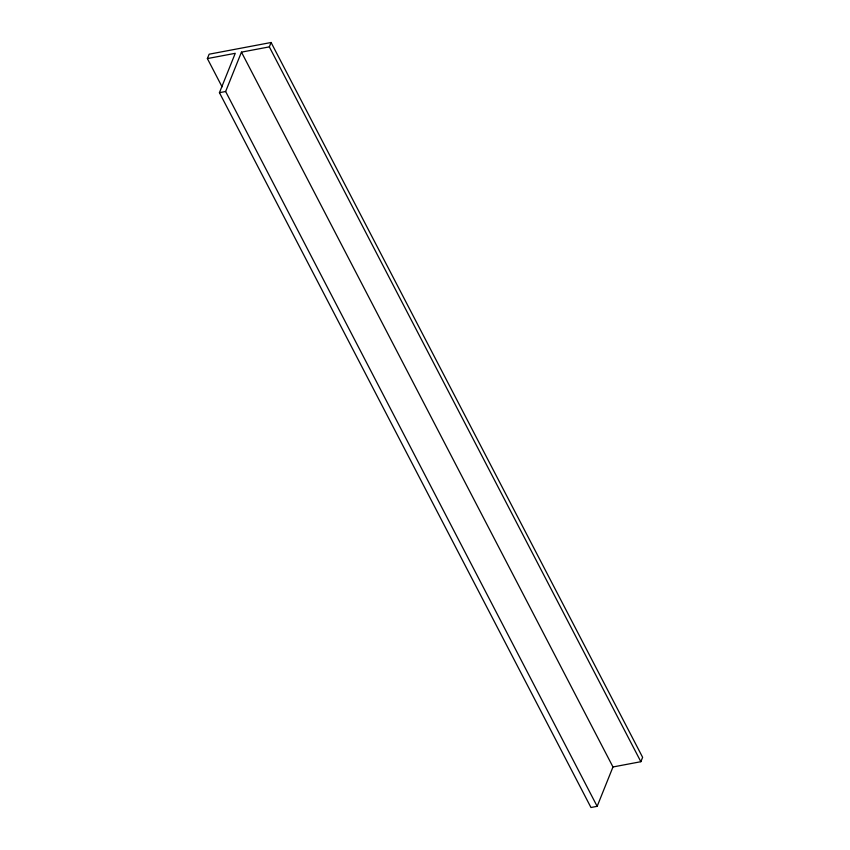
<?xml version="1.0" encoding="UTF-8"?>
<svg xmlns="http://www.w3.org/2000/svg" width="850" height="850" viewBox="0 0 850 850"><rect width="100%" height="100%" fill="white"/><g stroke="black" fill="none" stroke-linecap="round" stroke-linejoin="round"><path stroke-width="1.27" d="M207.379 58.576L209.143 54.198L271.097 42.5L642.621 757.329L640.857 761.706L612.977 766.966L597.157 806.331L590.963 807.5L219.438 92.671L235.259 53.306L207.379 58.576L222.073 86.838M597.157 806.331L225.633 91.502L241.453 52.137L269.333 46.877L271.097 42.5M219.438 92.671L225.633 91.502M269.333 46.877L640.857 761.706M241.453 52.137L612.977 766.966"/></g></svg>
